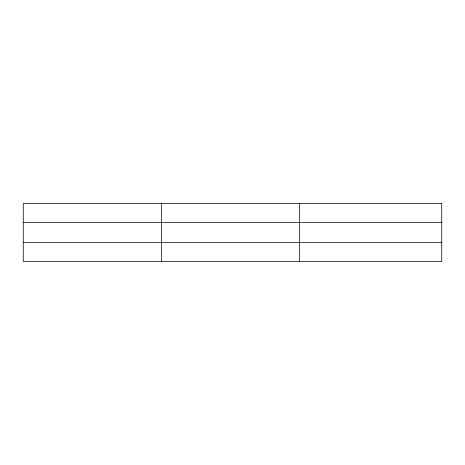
<?xml version="1.0" encoding="UTF-8"?>
<svg xmlns="http://www.w3.org/2000/svg" width="465" height="465" viewBox="0 0 465 465"><rect width="100%" height="100%" fill="white"/><g stroke="black" fill="none" stroke-linecap="round" stroke-linejoin="round"><path stroke-width="0.7" d="M161.355 203.496L161.355 261.504M299.46 203.496L299.46 261.504M23.25 222.636L441.75 222.636M23.25 242.364L441.75 242.364M441.75 203.496L441.75 261.504L23.25 261.504L23.25 203.496L441.75 203.496"/></g></svg>
